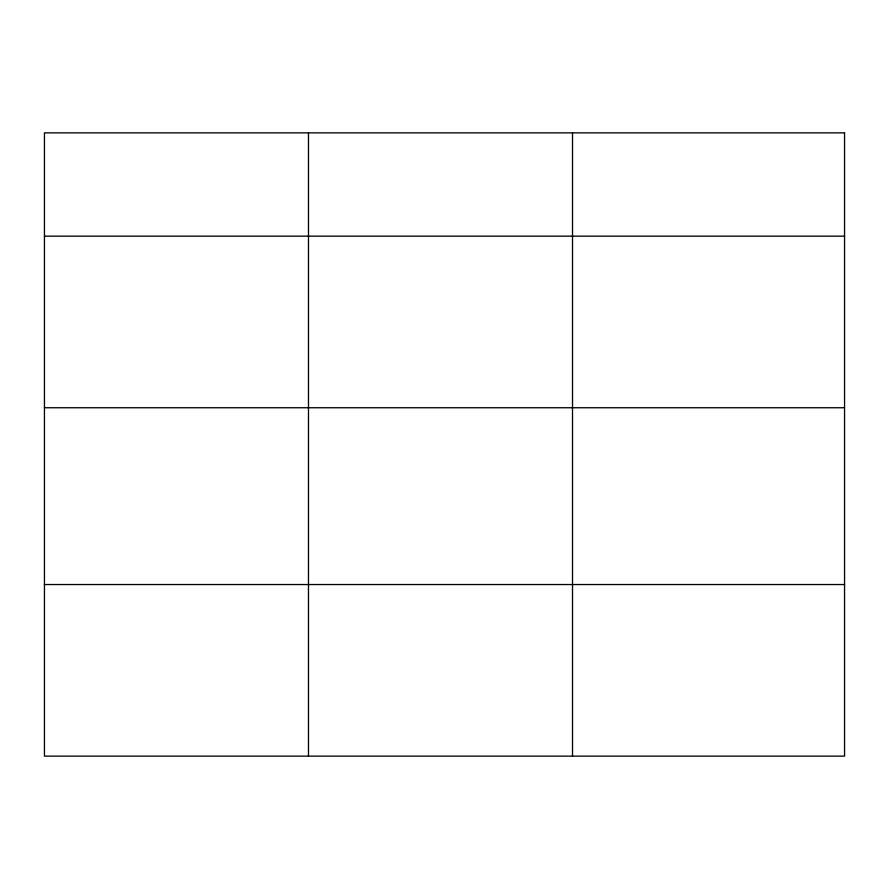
<?xml version="1.0" encoding="UTF-8"?>
<svg xmlns="http://www.w3.org/2000/svg" width="889" height="889" viewBox="0 0 889 889"><rect width="100%" height="100%" fill="white"/><g stroke="black" fill="none" stroke-linecap="round" stroke-linejoin="round"><path stroke-width="1.33" d="M44.45 236.163L844.55 236.163M44.45 407.751L844.55 407.751M44.45 584.54L844.55 584.54M572.516 132.872L572.516 756.128M308.483 132.872L308.483 756.128M844.55 132.872L44.45 132.872L44.45 756.128L844.55 756.128L844.55 132.872"/></g></svg>
